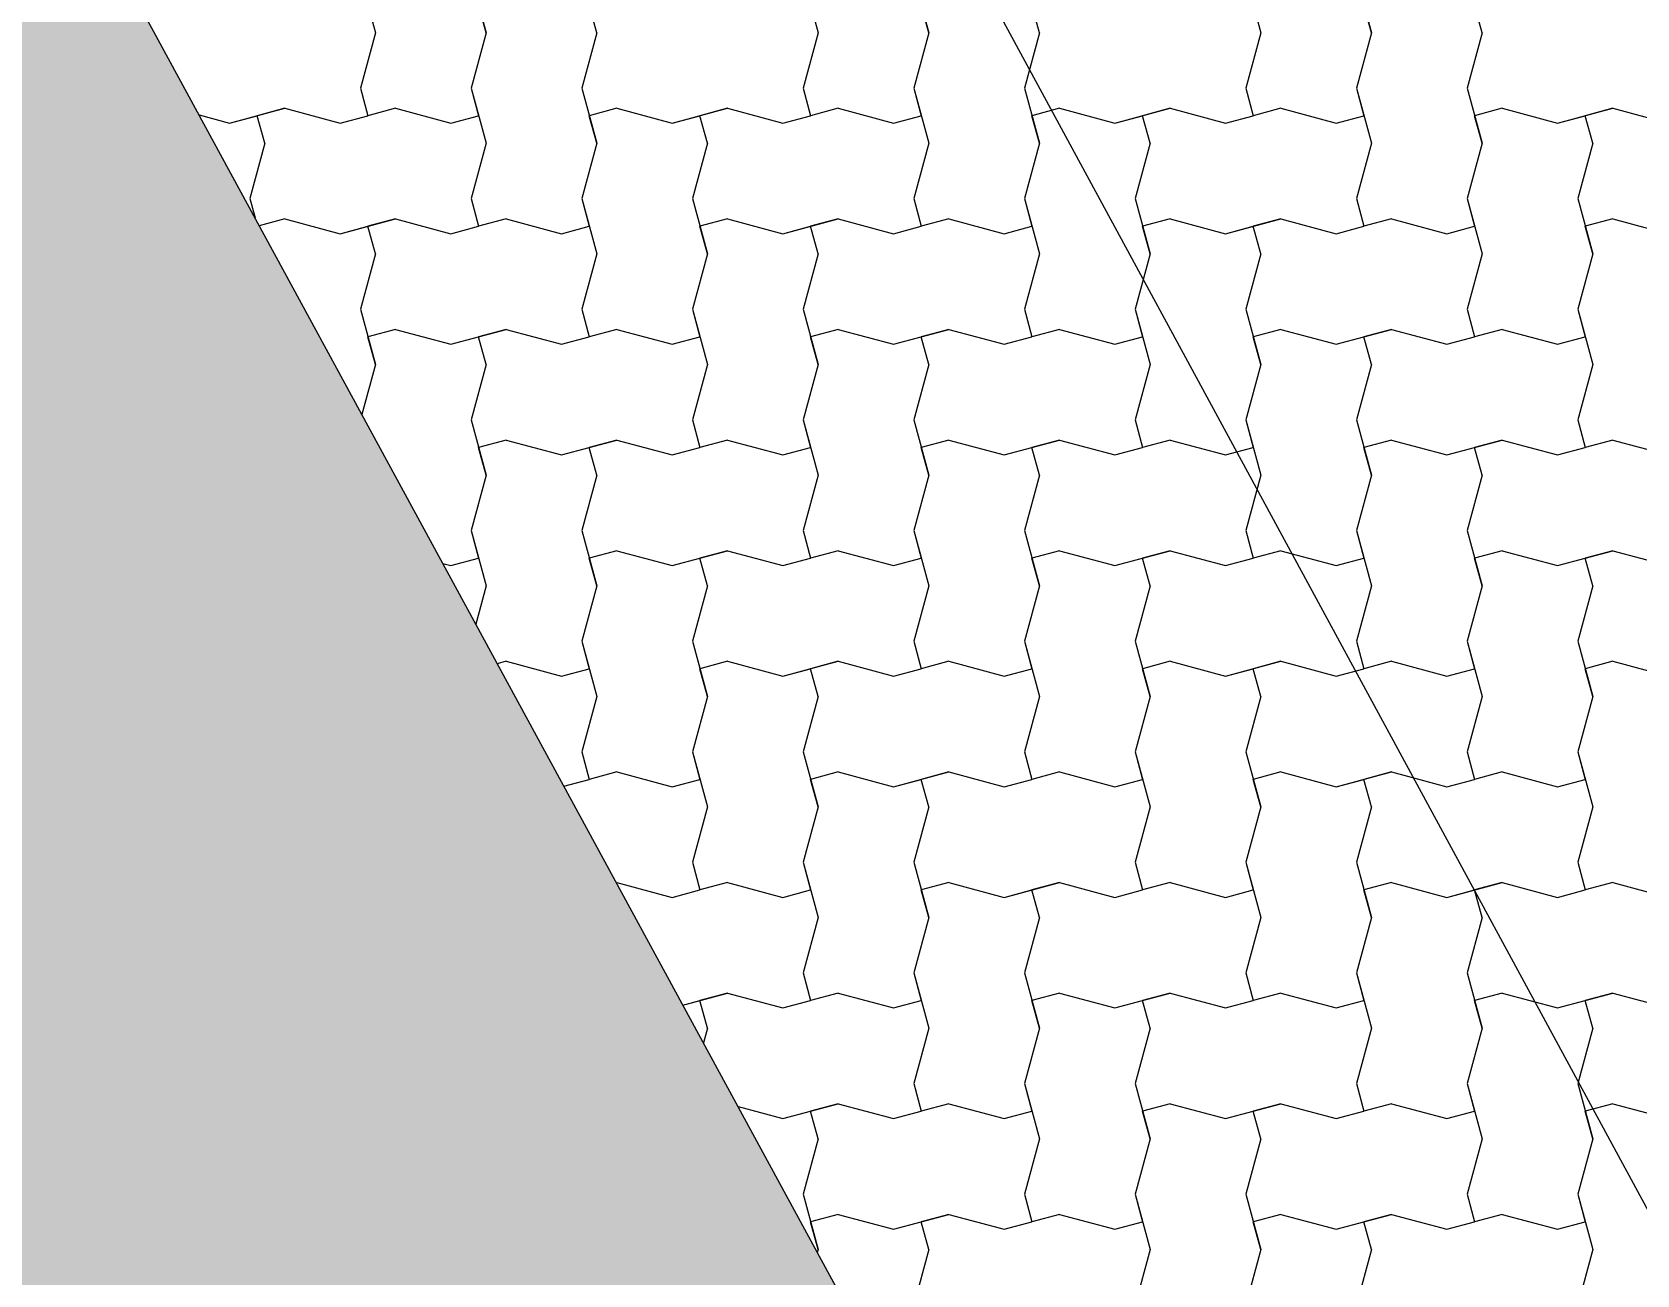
# Model space of a CAD drawing. Header units: metres. Extents: x -111189 to -108577, y -72951 to -72647.
# Drawn here: x -111178.662 to -111177.212, y -72922.821 to -72921.697 of the extents above; entities that cross this region are included whole.
import ezdxf

# ---------------------------------------------------------------- set-up
doc = ezdxf.new("R2010")
doc.units = ezdxf.units.M
doc.header["$MEASUREMENT"] = 0
doc.set_wipeout_variables(frame=1)
doc.linetypes.add('Wipeout_Contour', pattern=[1, 0, -1])
for name, color, linetype in [('00 - Cotas Implantação', 7, 'Continuous'), ('00 - Muros - Pormenores', 7, 'Continuous'), ('02 - ESTRADAS', 7, 'Continuous'), ('02 - PASSEIOS', 7, 'Continuous'), ('Planta Piso -1_1_01 - TERRENO PROPOSTO', 7, 'Continuous')]:
    doc.layers.add(name, color=color, linetype=linetype)
doc.styles.add('ESTILO_GERADO_2', font='malgunsl.ttf')
doc.styles.add('ESTILO_GERADO_3', font='AGENCYR.TTF')
doc.dimstyles.new('ESTILO_GERADO__1', dxfattribs={"dimtxt": 0.15, "dimasz": 0.095, "dimexe": 0.18, "dimexo": 0.5, "dimgap": 0, "dimtad": 1, "dimzin": 0, "dimdsep": 46, "dimtxsty": 'ESTILO_GERADO_2', "dimblk": 'ARROWHEAD_2', "dimblk1": 'ARROWHEAD_2', "dimblk2": 'ARROWHEAD_2', "dimcen": 0.09, "dimclrd": 7, "dimclre": 7, "dimclrt": 7, "dimadec": 0, "dimazin": 0, "dimtfac": 1, "dimtdec": 4, "dimtmove": 0, "dimatfit": 3, "dimfxl": 1, "dimtolj": 1, "dimtzin": 0, "dimarcsym": 0})
doc.dimstyles.new('ESTILO_GERADO__2', dxfattribs={"dimtxt": 0.15, "dimasz": 0.057, "dimexe": 0.18, "dimexo": 0.05, "dimgap": 0, "dimtad": 1, "dimzin": 0, "dimdsep": 46, "dimtxsty": 'ESTILO_GERADO_3', "dimblk": 'ARROWHEAD_2', "dimblk1": 'ARROWHEAD_2', "dimblk2": 'ARROWHEAD_2', "dimcen": 0.09, "dimclrd": 7, "dimclre": 7, "dimclrt": 7, "dimadec": 0, "dimazin": 0, "dimtfac": 1, "dimtdec": 4, "dimtmove": 0, "dimatfit": 3, "dimfxl": 1, "dimtolj": 1, "dimtzin": 0, "dimarcsym": 0})

# ---------------------------------------------------------------- blocks, each defined once
blk = doc.blocks.new('Malha_7_1', base_point=(-111182.45, -72914.5203))
at = {"layer": '02 - ESTRADAS', "linetype": 'Continuous', "lineweight": 0}
blk.add_hatch(color=59, dxfattribs=at).paths.add_polyline_path([(-111182.45, -72914.5203), (-111188.8126, -72916.4733), (-111186.8713, -72920.0457), (-111184.43, -72924.5384), (-111179.542, -72933.5337), (-111178.9858, -72934.5573), (-111177.1266, -72937.9788), (-111170.2715, -72950.5942), (-111163.9365, -72948.6033), (-111171.3979, -72934.867), (-111173.1932, -72931.5618), (-111177.5277, -72923.5822), (-111178.6992, -72921.4255), (-111179.283, -72920.3506), (-111181.1398, -72916.9324)])
at = {"layer": '02 - ESTRADAS', "color": 7, "linetype": 'Continuous', "lineweight": 13, "flags": 128}
blk.add_lwpolyline([(-111182.45, -72914.5203), (-111181.1398, -72916.9324), (-111179.283, -72920.3506), (-111178.6992, -72921.4255), (-111177.5277, -72923.5822), (-111173.1932, -72931.5618), (-111171.3979, -72934.867), (-111163.9365, -72948.6033), (-111170.2715, -72950.5942), (-111177.1266, -72937.9788), (-111178.9858, -72934.5573), (-111179.542, -72933.5337), (-111184.43, -72924.5384), (-111186.8713, -72920.0457), (-111188.8126, -72916.4733)], close=True, dxfattribs=at)
blk = doc.blocks.new('*X25', base_point=(-110957.0649, -73026.2797))
at = {"layer": '02 - PASSEIOS', "color": 253, "linetype": 'Continuous', "lineweight": 9}
for p, q in [((-111178.3649, -72921.648), (-111178.3515, -72921.698)), ((-111178.2649, -72921.648), (-111178.2515, -72921.698)), ((-111177.9649, -72921.648), (-111177.9515, -72921.698)), ((-111177.8649, -72921.648), (-111177.8515, -72921.698)), ((-111177.5649, -72921.648), (-111177.5515, -72921.698)), ((-111177.4649, -72921.648), (-111177.4515, -72921.698)), ((-111178.2515, -72921.698), (-111178.2582, -72921.673)), ((-111178.1515, -72921.698), (-111178.1582, -72921.673)), ((-111177.8515, -72921.698), (-111177.8582, -72921.673)), ((-111177.7515, -72921.698), (-111177.7582, -72921.673)), ((-111177.4515, -72921.698), (-111177.4582, -72921.673)), ((-111177.3515, -72921.698), (-111177.3582, -72921.673)), ((-111178.3515, -72921.698), (-111178.3649, -72921.748)), ((-111178.2515, -72921.698), (-111178.2649, -72921.748)), ((-111178.2515, -72921.698), (-111178.2649, -72921.748)), ((-111178.1515, -72921.698), (-111178.1649, -72921.748)), ((-111177.9515, -72921.698), (-111177.9649, -72921.748)), ((-111177.8515, -72921.698), (-111177.8649, -72921.748)), ((-111177.8515, -72921.698), (-111177.8649, -72921.748)), ((-111177.7515, -72921.698), (-111177.7649, -72921.748)), ((-111177.5515, -72921.698), (-111177.5649, -72921.748)), ((-111177.4515, -72921.698), (-111177.4649, -72921.748)), ((-111177.4515, -72921.698), (-111177.4649, -72921.748)), ((-111177.3515, -72921.698), (-111177.3649, -72921.748)), ((-111178.3649, -72921.748), (-111178.3582, -72921.773)), ((-111178.2649, -72921.748), (-111178.2582, -72921.773)), ((-111178.2649, -72921.748), (-111178.2515, -72921.798)), ((-111178.1649, -72921.748), (-111178.1515, -72921.798)), ((-111177.9649, -72921.748), (-111177.9582, -72921.773)), ((-111177.8649, -72921.748), (-111177.8582, -72921.773)), ((-111177.8649, -72921.748), (-111177.8515, -72921.798)), ((-111177.7649, -72921.748), (-111177.7515, -72921.798)), ((-111177.5649, -72921.748), (-111177.5582, -72921.773)), ((-111177.4649, -72921.748), (-111177.4582, -72921.773)), ((-111177.4649, -72921.748), (-111177.4515, -72921.798)), ((-111177.3649, -72921.748), (-111177.3515, -72921.798)), ((-111178.5108, -72921.7723), (-111178.4832, -72921.7797)), ((-111178.5108, -72921.7723), (-111178.4832, -72921.7797)), ((-111178.4832, -72921.7797), (-111178.4332, -72921.7663)), ((-111178.4832, -72921.7797), (-111178.4582, -72921.773)), ((-111178.4332, -72921.7663), (-111178.4582, -72921.773)), ((-111178.4515, -72921.798), (-111178.4582, -72921.773)), ((-111178.4332, -72921.7663), (-111178.3832, -72921.7797)), ((-111178.4332, -72921.7663), (-111178.3832, -72921.7797)), ((-111178.3832, -72921.7797), (-111178.3582, -72921.773)), ((-111178.3832, -72921.7797), (-111178.3582, -72921.773)), ((-111178.3332, -72921.7663), (-111178.3582, -72921.773)), ((-111178.3332, -72921.7663), (-111178.2832, -72921.7797)), ((-111178.2832, -72921.7797), (-111178.2582, -72921.773)), ((-111178.1332, -72921.7663), (-111178.1582, -72921.773)), ((-111178.1332, -72921.7663), (-111178.1582, -72921.773)), ((-111178.1515, -72921.798), (-111178.1582, -72921.773)), ((-111178.1332, -72921.7663), (-111178.0832, -72921.7797)), ((-111178.1332, -72921.7663), (-111178.0832, -72921.7797)), ((-111178.0832, -72921.7797), (-111178.0332, -72921.7663)), ((-111178.0832, -72921.7797), (-111178.0582, -72921.773)), ((-111178.0332, -72921.7663), (-111178.0582, -72921.773)), ((-111178.0515, -72921.798), (-111178.0582, -72921.773)), ((-111178.0332, -72921.7663), (-111177.9832, -72921.7797)), ((-111178.0332, -72921.7663), (-111177.9832, -72921.7797)), ((-111177.9832, -72921.7797), (-111177.9582, -72921.773)), ((-111177.9832, -72921.7797), (-111177.9582, -72921.773)), ((-111177.9332, -72921.7663), (-111177.9582, -72921.773)), ((-111177.9332, -72921.7663), (-111177.8832, -72921.7797)), ((-111177.8832, -72921.7797), (-111177.8582, -72921.773)), ((-111177.7332, -72921.7663), (-111177.7582, -72921.773)), ((-111177.7332, -72921.7663), (-111177.7582, -72921.773)), ((-111177.7515, -72921.798), (-111177.7582, -72921.773)), ((-111177.7332, -72921.7663), (-111177.6832, -72921.7797)), ((-111177.7332, -72921.7663), (-111177.6832, -72921.7797)), ((-111177.6832, -72921.7797), (-111177.6332, -72921.7663)), ((-111177.6832, -72921.7797), (-111177.6582, -72921.773)), ((-111177.6332, -72921.7663), (-111177.6582, -72921.773)), ((-111177.6515, -72921.798), (-111177.6582, -72921.773)), ((-111177.6332, -72921.7663), (-111177.5832, -72921.7797)), ((-111177.6332, -72921.7663), (-111177.5832, -72921.7797)), ((-111177.5832, -72921.7797), (-111177.5582, -72921.773)), ((-111177.5832, -72921.7797), (-111177.5582, -72921.773)), ((-111177.5332, -72921.7663), (-111177.5582, -72921.773)), ((-111177.5332, -72921.7663), (-111177.4832, -72921.7797)), ((-111177.4832, -72921.7797), (-111177.4582, -72921.773)), ((-111177.3332, -72921.7663), (-111177.3582, -72921.773)), ((-111177.3332, -72921.7663), (-111177.3582, -72921.773)), ((-111177.3515, -72921.798), (-111177.3582, -72921.773)), ((-111177.3332, -72921.7663), (-111177.2832, -72921.7797)), ((-111177.3332, -72921.7663), (-111177.2832, -72921.7797)), ((-111177.2832, -72921.7797), (-111177.2332, -72921.7663)), ((-111177.2832, -72921.7797), (-111177.2582, -72921.773)), ((-111177.2332, -72921.7663), (-111177.2582, -72921.773)), ((-111177.2515, -72921.798), (-111177.2582, -72921.773)), ((-111177.2332, -72921.7663), (-111177.1832, -72921.7797)), ((-111177.2332, -72921.7663), (-111177.1832, -72921.7797)), ((-111178.4515, -72921.798), (-111178.4649, -72921.848)), ((-111178.2515, -72921.798), (-111178.2649, -72921.848)), ((-111178.1515, -72921.798), (-111178.1649, -72921.848)), ((-111178.1515, -72921.798), (-111178.1649, -72921.848)), ((-111178.0515, -72921.798), (-111178.0649, -72921.848)), ((-111177.8515, -72921.798), (-111177.8649, -72921.848)), ((-111177.7515, -72921.798), (-111177.7649, -72921.848)), ((-111177.7515, -72921.798), (-111177.7649, -72921.848)), ((-111177.6515, -72921.798), (-111177.6649, -72921.848)), ((-111177.4515, -72921.798), (-111177.4649, -72921.848)), ((-111177.3515, -72921.798), (-111177.3649, -72921.848)), ((-111177.3515, -72921.798), (-111177.3649, -72921.848)), ((-111177.2515, -72921.798), (-111177.2649, -72921.848)), ((-111178.4649, -72921.848), (-111178.4602, -72921.8654)), ((-111178.2649, -72921.848), (-111178.2582, -72921.873)), ((-111178.1649, -72921.848), (-111178.1582, -72921.873)), ((-111178.1649, -72921.848), (-111178.1515, -72921.898)), ((-111178.0649, -72921.848), (-111178.0515, -72921.898)), ((-111177.8649, -72921.848), (-111177.8582, -72921.873)), ((-111177.7649, -72921.848), (-111177.7582, -72921.873)), ((-111177.7649, -72921.848), (-111177.7515, -72921.898)), ((-111177.6649, -72921.848), (-111177.6515, -72921.898)), ((-111177.4649, -72921.848), (-111177.4582, -72921.873)), ((-111177.3649, -72921.848), (-111177.3582, -72921.873)), ((-111177.3649, -72921.848), (-111177.3515, -72921.898)), ((-111177.2649, -72921.848), (-111177.2515, -72921.898)), ((-111178.4332, -72921.8663), (-111178.4564, -72921.8725)), ((-111178.4332, -72921.8663), (-111178.4564, -72921.8725)), ((-111178.4332, -72921.8663), (-111178.3832, -72921.8797)), ((-111178.4332, -72921.8663), (-111178.3832, -72921.8797)), ((-111178.3832, -72921.8797), (-111178.3332, -72921.8663)), ((-111178.3832, -72921.8797), (-111178.3582, -72921.873)), ((-111178.3332, -72921.8663), (-111178.3582, -72921.873)), ((-111178.3515, -72921.898), (-111178.3582, -72921.873)), ((-111178.3332, -72921.8663), (-111178.2832, -72921.8797)), ((-111178.3332, -72921.8663), (-111178.2832, -72921.8797)), ((-111178.2832, -72921.8797), (-111178.2582, -72921.873)), ((-111178.2832, -72921.8797), (-111178.2582, -72921.873)), ((-111178.2332, -72921.8663), (-111178.2582, -72921.873)), ((-111178.2332, -72921.8663), (-111178.1832, -72921.8797)), ((-111178.1832, -72921.8797), (-111178.1582, -72921.873)), ((-111178.0332, -72921.8663), (-111178.0582, -72921.873)), ((-111178.0332, -72921.8663), (-111178.0582, -72921.873)), ((-111178.0515, -72921.898), (-111178.0582, -72921.873)), ((-111178.0332, -72921.8663), (-111177.9832, -72921.8797)), ((-111178.0332, -72921.8663), (-111177.9832, -72921.8797)), ((-111177.9832, -72921.8797), (-111177.9332, -72921.8663)), ((-111177.9832, -72921.8797), (-111177.9582, -72921.873)), ((-111177.9332, -72921.8663), (-111177.9582, -72921.873)), ((-111177.9515, -72921.898), (-111177.9582, -72921.873)), ((-111177.9332, -72921.8663), (-111177.8832, -72921.8797)), ((-111177.9332, -72921.8663), (-111177.8832, -72921.8797)), ((-111177.8832, -72921.8797), (-111177.8582, -72921.873)), ((-111177.8832, -72921.8797), (-111177.8582, -72921.873)), ((-111177.8332, -72921.8663), (-111177.8582, -72921.873)), ((-111177.8332, -72921.8663), (-111177.7832, -72921.8797)), ((-111177.7832, -72921.8797), (-111177.7582, -72921.873)), ((-111177.6332, -72921.8663), (-111177.6582, -72921.873)), ((-111177.6332, -72921.8663), (-111177.6582, -72921.873)), ((-111177.6515, -72921.898), (-111177.6582, -72921.873)), ((-111177.6332, -72921.8663), (-111177.5832, -72921.8797)), ((-111177.6332, -72921.8663), (-111177.5832, -72921.8797)), ((-111177.5832, -72921.8797), (-111177.5332, -72921.8663)), ((-111177.5832, -72921.8797), (-111177.5582, -72921.873)), ((-111177.5332, -72921.8663), (-111177.5582, -72921.873)), ((-111177.5515, -72921.898), (-111177.5582, -72921.873)), ((-111177.5332, -72921.8663), (-111177.4832, -72921.8797)), ((-111177.5332, -72921.8663), (-111177.4832, -72921.8797)), ((-111177.4832, -72921.8797), (-111177.4582, -72921.873)), ((-111177.4832, -72921.8797), (-111177.4582, -72921.873)), ((-111177.4332, -72921.8663), (-111177.4582, -72921.873)), ((-111177.4332, -72921.8663), (-111177.3832, -72921.8797)), ((-111177.3832, -72921.8797), (-111177.3582, -72921.873)), ((-111177.2332, -72921.8663), (-111177.2582, -72921.873)), ((-111177.2332, -72921.8663), (-111177.2582, -72921.873)), ((-111177.2515, -72921.898), (-111177.2582, -72921.873)), ((-111177.2332, -72921.8663), (-111177.1832, -72921.8797)), ((-111177.2332, -72921.8663), (-111177.1832, -72921.8797)), ((-111178.3515, -72921.898), (-111178.3649, -72921.948)), ((-111178.1515, -72921.898), (-111178.1649, -72921.948)), ((-111178.0515, -72921.898), (-111178.0649, -72921.948)), ((-111178.0515, -72921.898), (-111178.0649, -72921.948)), ((-111177.9515, -72921.898), (-111177.9649, -72921.948)), ((-111177.7515, -72921.898), (-111177.7649, -72921.948)), ((-111177.6515, -72921.898), (-111177.6649, -72921.948)), ((-111177.6515, -72921.898), (-111177.6649, -72921.948)), ((-111177.5515, -72921.898), (-111177.5649, -72921.948)), ((-111177.3515, -72921.898), (-111177.3649, -72921.948)), ((-111177.2515, -72921.898), (-111177.2649, -72921.948)), ((-111177.2515, -72921.898), (-111177.2649, -72921.948)), ((-111178.3649, -72921.948), (-111178.3515, -72921.998)), ((-111178.1649, -72921.948), (-111178.1582, -72921.973)), ((-111178.0649, -72921.948), (-111178.0582, -72921.973)), ((-111178.0649, -72921.948), (-111178.0515, -72921.998)), ((-111177.9649, -72921.948), (-111177.9515, -72921.998)), ((-111177.7649, -72921.948), (-111177.7582, -72921.973)), ((-111177.6649, -72921.948), (-111177.6582, -72921.973)), ((-111177.6649, -72921.948), (-111177.6515, -72921.998)), ((-111177.5649, -72921.948), (-111177.5515, -72921.998)), ((-111177.3649, -72921.948), (-111177.3582, -72921.973)), ((-111177.2649, -72921.948), (-111177.2582, -72921.973)), ((-111177.2649, -72921.948), (-111177.2515, -72921.998)), ((-111178.3332, -72921.9663), (-111178.3582, -72921.973)), ((-111178.3332, -72921.9663), (-111178.3582, -72921.973)), ((-111178.3515, -72921.998), (-111178.3582, -72921.973)), ((-111178.3332, -72921.9663), (-111178.2832, -72921.9797)), ((-111178.3332, -72921.9663), (-111178.2832, -72921.9797)), ((-111178.2832, -72921.9797), (-111178.2332, -72921.9663)), ((-111178.2832, -72921.9797), (-111178.2582, -72921.973)), ((-111178.2332, -72921.9663), (-111178.2582, -72921.973)), ((-111178.2515, -72921.998), (-111178.2582, -72921.973)), ((-111178.2332, -72921.9663), (-111178.1832, -72921.9797)), ((-111178.2332, -72921.9663), (-111178.1832, -72921.9797)), ((-111178.1832, -72921.9797), (-111178.1582, -72921.973)), ((-111178.1832, -72921.9797), (-111178.1582, -72921.973)), ((-111178.1332, -72921.9663), (-111178.1582, -72921.973)), ((-111178.1332, -72921.9663), (-111178.0832, -72921.9797)), ((-111178.0832, -72921.9797), (-111178.0582, -72921.973)), ((-111177.9332, -72921.9663), (-111177.9582, -72921.973)), ((-111177.9332, -72921.9663), (-111177.9582, -72921.973)), ((-111177.9515, -72921.998), (-111177.9582, -72921.973)), ((-111177.9332, -72921.9663), (-111177.8832, -72921.9797)), ((-111177.9332, -72921.9663), (-111177.8832, -72921.9797)), ((-111177.8832, -72921.9797), (-111177.8332, -72921.9663)), ((-111177.8832, -72921.9797), (-111177.8582, -72921.973)), ((-111177.8332, -72921.9663), (-111177.8582, -72921.973)), ((-111177.8515, -72921.998), (-111177.8582, -72921.973)), ((-111177.8332, -72921.9663), (-111177.7832, -72921.9797)), ((-111177.8332, -72921.9663), (-111177.7832, -72921.9797)), ((-111177.7832, -72921.9797), (-111177.7582, -72921.973)), ((-111177.7832, -72921.9797), (-111177.7582, -72921.973)), ((-111177.7332, -72921.9663), (-111177.7582, -72921.973)), ((-111177.7332, -72921.9663), (-111177.6832, -72921.9797)), ((-111177.6832, -72921.9797), (-111177.6582, -72921.973)), ((-111177.5332, -72921.9663), (-111177.5582, -72921.973)), ((-111177.5332, -72921.9663), (-111177.5582, -72921.973)), ((-111177.5515, -72921.998), (-111177.5582, -72921.973)), ((-111177.5332, -72921.9663), (-111177.4832, -72921.9797)), ((-111177.5332, -72921.9663), (-111177.4832, -72921.9797)), ((-111177.4832, -72921.9797), (-111177.4332, -72921.9663)), ((-111177.4832, -72921.9797), (-111177.4582, -72921.973)), ((-111177.4332, -72921.9663), (-111177.4582, -72921.973)), ((-111177.4515, -72921.998), (-111177.4582, -72921.973)), ((-111177.4332, -72921.9663), (-111177.3832, -72921.9797)), ((-111177.4332, -72921.9663), (-111177.3832, -72921.9797)), ((-111177.3832, -72921.9797), (-111177.3582, -72921.973)), ((-111177.3832, -72921.9797), (-111177.3582, -72921.973)), ((-111177.3332, -72921.9663), (-111177.3582, -72921.973)), ((-111177.3332, -72921.9663), (-111177.2832, -72921.9797)), ((-111177.2832, -72921.9797), (-111177.2582, -72921.973)), ((-111178.3515, -72921.998), (-111178.3636, -72922.0433)), ((-111178.3515, -72921.998), (-111178.3636, -72922.0433)), ((-111178.2515, -72921.998), (-111178.2649, -72922.048)), ((-111178.0515, -72921.998), (-111178.0649, -72922.048)), ((-111177.9515, -72921.998), (-111177.9649, -72922.048)), ((-111177.9515, -72921.998), (-111177.9649, -72922.048)), ((-111177.8515, -72921.998), (-111177.8649, -72922.048)), ((-111177.6515, -72921.998), (-111177.6649, -72922.048)), ((-111177.5515, -72921.998), (-111177.5649, -72922.048)), ((-111177.5515, -72921.998), (-111177.5649, -72922.048)), ((-111177.4515, -72921.998), (-111177.4649, -72922.048)), ((-111177.2515, -72921.998), (-111177.2649, -72922.048)), ((-111178.2649, -72922.048), (-111178.2515, -72922.098)), ((-111178.0649, -72922.048), (-111178.0582, -72922.073)), ((-111177.9649, -72922.048), (-111177.9582, -72922.073)), ((-111177.9649, -72922.048), (-111177.9515, -72922.098)), ((-111177.8649, -72922.048), (-111177.8515, -72922.098)), ((-111177.6649, -72922.048), (-111177.6582, -72922.073)), ((-111177.5649, -72922.048), (-111177.5582, -72922.073)), ((-111177.5649, -72922.048), (-111177.5515, -72922.098)), ((-111177.4649, -72922.048), (-111177.4515, -72922.098)), ((-111177.2649, -72922.048), (-111177.2582, -72922.073)), ((-111178.2332, -72922.0663), (-111178.2582, -72922.073)), ((-111178.2332, -72922.0663), (-111178.2582, -72922.073)), ((-111178.2515, -72922.098), (-111178.2582, -72922.073)), ((-111178.2332, -72922.0663), (-111178.1832, -72922.0797)), ((-111178.2332, -72922.0663), (-111178.1832, -72922.0797)), ((-111178.1832, -72922.0797), (-111178.1332, -72922.0663)), ((-111178.1832, -72922.0797), (-111178.1582, -72922.073)), ((-111178.1332, -72922.0663), (-111178.1582, -72922.073)), ((-111178.1515, -72922.098), (-111178.1582, -72922.073)), ((-111178.1332, -72922.0663), (-111178.0832, -72922.0797)), ((-111178.1332, -72922.0663), (-111178.0832, -72922.0797)), ((-111178.0832, -72922.0797), (-111178.0582, -72922.073)), ((-111178.0832, -72922.0797), (-111178.0582, -72922.073)), ((-111178.0332, -72922.0663), (-111178.0582, -72922.073)), ((-111178.0332, -72922.0663), (-111177.9832, -72922.0797)), ((-111177.9832, -72922.0797), (-111177.9582, -72922.073)), ((-111177.8332, -72922.0663), (-111177.8582, -72922.073)), ((-111177.8332, -72922.0663), (-111177.8582, -72922.073)), ((-111177.8515, -72922.098), (-111177.8582, -72922.073)), ((-111177.8332, -72922.0663), (-111177.7832, -72922.0797)), ((-111177.8332, -72922.0663), (-111177.7832, -72922.0797)), ((-111177.7832, -72922.0797), (-111177.7332, -72922.0663)), ((-111177.7832, -72922.0797), (-111177.7582, -72922.073)), ((-111177.7332, -72922.0663), (-111177.7582, -72922.073)), ((-111177.7515, -72922.098), (-111177.7582, -72922.073)), ((-111177.7332, -72922.0663), (-111177.6832, -72922.0797)), ((-111177.7332, -72922.0663), (-111177.6832, -72922.0797)), ((-111177.6832, -72922.0797), (-111177.6582, -72922.073)), ((-111177.6832, -72922.0797), (-111177.6582, -72922.073)), ((-111177.6332, -72922.0663), (-111177.6582, -72922.073)), ((-111177.6332, -72922.0663), (-111177.5832, -72922.0797)), ((-111177.5832, -72922.0797), (-111177.5582, -72922.073)), ((-111177.4332, -72922.0663), (-111177.4582, -72922.073)), ((-111177.4332, -72922.0663), (-111177.4582, -72922.073)), ((-111177.4515, -72922.098), (-111177.4582, -72922.073)), ((-111177.4332, -72922.0663), (-111177.3832, -72922.0797)), ((-111177.4332, -72922.0663), (-111177.3832, -72922.0797)), ((-111177.3832, -72922.0797), (-111177.3332, -72922.0663)), ((-111177.3832, -72922.0797), (-111177.3582, -72922.073)), ((-111177.3332, -72922.0663), (-111177.3582, -72922.073)), ((-111177.3515, -72922.098), (-111177.3582, -72922.073)), ((-111177.3332, -72922.0663), (-111177.2832, -72922.0797)), ((-111177.3332, -72922.0663), (-111177.2832, -72922.0797)), ((-111177.2832, -72922.0797), (-111177.2582, -72922.073)), ((-111177.2832, -72922.0797), (-111177.2582, -72922.073)), ((-111177.2332, -72922.0663), (-111177.2582, -72922.073)), ((-111177.2332, -72922.0663), (-111177.1832, -72922.0797)), ((-111178.2515, -72922.098), (-111178.2649, -72922.148)), ((-111178.2515, -72922.098), (-111178.2649, -72922.148)), ((-111178.1515, -72922.098), (-111178.1649, -72922.148)), ((-111177.9515, -72922.098), (-111177.9649, -72922.148)), ((-111177.8515, -72922.098), (-111177.8649, -72922.148)), ((-111177.8515, -72922.098), (-111177.8649, -72922.148)), ((-111177.7515, -72922.098), (-111177.7649, -72922.148)), ((-111177.5515, -72922.098), (-111177.5649, -72922.148)), ((-111177.4515, -72922.098), (-111177.4649, -72922.148)), ((-111177.4515, -72922.098), (-111177.4649, -72922.148)), ((-111177.3515, -72922.098), (-111177.3649, -72922.148)), ((-111178.2649, -72922.148), (-111178.2582, -72922.173)), ((-111178.2649, -72922.148), (-111178.2515, -72922.198)), ((-111178.1649, -72922.148), (-111178.1515, -72922.198)), ((-111177.9649, -72922.148), (-111177.9582, -72922.173)), ((-111177.8649, -72922.148), (-111177.8582, -72922.173)), ((-111177.8649, -72922.148), (-111177.8515, -72922.198)), ((-111177.7649, -72922.148), (-111177.7515, -72922.198)), ((-111177.5649, -72922.148), (-111177.5582, -72922.173)), ((-111177.4649, -72922.148), (-111177.4582, -72922.173)), ((-111177.4649, -72922.148), (-111177.4515, -72922.198)), ((-111177.3649, -72922.148), (-111177.3515, -72922.198)), ((-111178.1332, -72922.1663), (-111178.1582, -72922.173)), ((-111178.1332, -72922.1663), (-111178.1582, -72922.173)), ((-111178.1332, -72922.1663), (-111178.0832, -72922.1797)), ((-111178.1332, -72922.1663), (-111178.0832, -72922.1797)), ((-111178.0832, -72922.1797), (-111178.0332, -72922.1663)), ((-111178.0332, -72922.1663), (-111178.0582, -72922.173)), ((-111178.0332, -72922.1663), (-111177.9832, -72922.1797)), ((-111178.0332, -72922.1663), (-111177.9832, -72922.1797)), ((-111177.9332, -72922.1663), (-111177.9582, -72922.173)), ((-111177.9332, -72922.1663), (-111177.8832, -72922.1797)), ((-111177.7332, -72922.1663), (-111177.7582, -72922.173)), ((-111177.7332, -72922.1663), (-111177.7582, -72922.173)), ((-111177.7332, -72922.1663), (-111177.6832, -72922.1797)), ((-111177.7332, -72922.1663), (-111177.6832, -72922.1797)), ((-111177.6832, -72922.1797), (-111177.6332, -72922.1663)), ((-111177.6332, -72922.1663), (-111177.6582, -72922.173)), ((-111177.6332, -72922.1663), (-111177.5832, -72922.1797)), ((-111177.6332, -72922.1663), (-111177.5832, -72922.1797)), ((-111177.5332, -72922.1663), (-111177.5582, -72922.173)), ((-111177.5332, -72922.1663), (-111177.4832, -72922.1797)), ((-111177.3332, -72922.1663), (-111177.3582, -72922.173)), ((-111177.3332, -72922.1663), (-111177.3582, -72922.173)), ((-111177.3332, -72922.1663), (-111177.2832, -72922.1797)), ((-111177.3332, -72922.1663), (-111177.2832, -72922.1797)), ((-111177.2832, -72922.1797), (-111177.2332, -72922.1663)), ((-111177.2332, -72922.1663), (-111177.2582, -72922.173)), ((-111177.2332, -72922.1663), (-111177.1832, -72922.1797)), ((-111177.2332, -72922.1663), (-111177.1832, -72922.1797)), ((-111178.2906, -72922.1778), (-111178.2832, -72922.1797)), ((-111178.2832, -72922.1797), (-111178.2582, -72922.173)), ((-111178.1515, -72922.198), (-111178.1582, -72922.173)), ((-111178.0832, -72922.1797), (-111178.0582, -72922.173)), ((-111178.0515, -72922.198), (-111178.0582, -72922.173)), ((-111177.9832, -72922.1797), (-111177.9582, -72922.173)), ((-111177.9832, -72922.1797), (-111177.9582, -72922.173)), ((-111177.8832, -72922.1797), (-111177.8582, -72922.173)), ((-111177.7515, -72922.198), (-111177.7582, -72922.173)), ((-111177.6832, -72922.1797), (-111177.6582, -72922.173)), ((-111177.6515, -72922.198), (-111177.6582, -72922.173)), ((-111177.5832, -72922.1797), (-111177.5582, -72922.173)), ((-111177.5832, -72922.1797), (-111177.5582, -72922.173)), ((-111177.4832, -72922.1797), (-111177.4582, -72922.173)), ((-111177.3515, -72922.198), (-111177.3582, -72922.173)), ((-111177.2832, -72922.1797), (-111177.2582, -72922.173)), ((-111177.2515, -72922.198), (-111177.2582, -72922.173)), ((-111178.2515, -72922.198), (-111178.2607, -72922.2326)), ((-111178.1515, -72922.198), (-111178.1649, -72922.248)), ((-111178.1515, -72922.198), (-111178.1649, -72922.248)), ((-111178.0515, -72922.198), (-111178.0649, -72922.248)), ((-111177.8515, -72922.198), (-111177.8649, -72922.248)), ((-111177.7515, -72922.198), (-111177.7649, -72922.248)), ((-111177.7515, -72922.198), (-111177.7649, -72922.248)), ((-111177.6515, -72922.198), (-111177.6649, -72922.248)), ((-111177.4515, -72922.198), (-111177.4649, -72922.248)), ((-111177.3515, -72922.198), (-111177.3649, -72922.248)), ((-111177.3515, -72922.198), (-111177.3649, -72922.248)), ((-111177.2515, -72922.198), (-111177.2649, -72922.248)), ((-111178.1649, -72922.248), (-111178.1582, -72922.273)), ((-111178.1649, -72922.248), (-111178.1515, -72922.298)), ((-111178.0649, -72922.248), (-111178.0515, -72922.298)), ((-111177.8649, -72922.248), (-111177.8582, -72922.273)), ((-111177.7649, -72922.248), (-111177.7582, -72922.273)), ((-111177.7649, -72922.248), (-111177.7515, -72922.298)), ((-111177.6649, -72922.248), (-111177.6515, -72922.298)), ((-111177.4649, -72922.248), (-111177.4582, -72922.273)), ((-111177.3649, -72922.248), (-111177.3582, -72922.273)), ((-111177.3649, -72922.248), (-111177.3515, -72922.298)), ((-111177.2649, -72922.248), (-111177.2515, -72922.298)), ((-111178.2332, -72922.2663), (-111178.2413, -72922.2685)), ((-111178.2332, -72922.2663), (-111178.1832, -72922.2797)), ((-111178.0332, -72922.2663), (-111178.0582, -72922.273)), ((-111178.0332, -72922.2663), (-111178.0582, -72922.273)), ((-111178.0332, -72922.2663), (-111177.9832, -72922.2797)), ((-111178.0332, -72922.2663), (-111177.9832, -72922.2797)), ((-111177.9832, -72922.2797), (-111177.9332, -72922.2663)), ((-111177.9332, -72922.2663), (-111177.9582, -72922.273)), ((-111177.9332, -72922.2663), (-111177.8832, -72922.2797)), ((-111177.9332, -72922.2663), (-111177.8832, -72922.2797)), ((-111177.8332, -72922.2663), (-111177.8582, -72922.273)), ((-111177.8332, -72922.2663), (-111177.7832, -72922.2797)), ((-111177.6332, -72922.2663), (-111177.6582, -72922.273)), ((-111177.6332, -72922.2663), (-111177.6582, -72922.273)), ((-111177.6332, -72922.2663), (-111177.5832, -72922.2797)), ((-111177.6332, -72922.2663), (-111177.5832, -72922.2797)), ((-111177.5832, -72922.2797), (-111177.5332, -72922.2663)), ((-111177.5332, -72922.2663), (-111177.5582, -72922.273)), ((-111177.5332, -72922.2663), (-111177.4832, -72922.2797)), ((-111177.5332, -72922.2663), (-111177.4832, -72922.2797)), ((-111177.4332, -72922.2663), (-111177.4582, -72922.273)), ((-111177.4332, -72922.2663), (-111177.3832, -72922.2797)), ((-111177.2332, -72922.2663), (-111177.2582, -72922.273)), ((-111177.2332, -72922.2663), (-111177.2582, -72922.273)), ((-111177.2332, -72922.2663), (-111177.1832, -72922.2797)), ((-111177.2332, -72922.2663), (-111177.1832, -72922.2797)), ((-111178.1832, -72922.2797), (-111178.1582, -72922.273)), ((-111178.0515, -72922.298), (-111178.0582, -72922.273)), ((-111177.9832, -72922.2797), (-111177.9582, -72922.273)), ((-111177.9515, -72922.298), (-111177.9582, -72922.273)), ((-111177.8832, -72922.2797), (-111177.8582, -72922.273)), ((-111177.8832, -72922.2797), (-111177.8582, -72922.273)), ((-111177.7832, -72922.2797), (-111177.7582, -72922.273)), ((-111177.6515, -72922.298), (-111177.6582, -72922.273)), ((-111177.5832, -72922.2797), (-111177.5582, -72922.273)), ((-111177.5515, -72922.298), (-111177.5582, -72922.273)), ((-111177.4832, -72922.2797), (-111177.4582, -72922.273)), ((-111177.4832, -72922.2797), (-111177.4582, -72922.273)), ((-111177.3832, -72922.2797), (-111177.3582, -72922.273)), ((-111177.2515, -72922.298), (-111177.2582, -72922.273)), ((-111178.1515, -72922.298), (-111178.1649, -72922.348)), ((-111178.0515, -72922.298), (-111178.0649, -72922.348)), ((-111178.0515, -72922.298), (-111178.0649, -72922.348)), ((-111177.9515, -72922.298), (-111177.9649, -72922.348)), ((-111177.7515, -72922.298), (-111177.7649, -72922.348)), ((-111177.6515, -72922.298), (-111177.6649, -72922.348)), ((-111177.6515, -72922.298), (-111177.6649, -72922.348)), ((-111177.5515, -72922.298), (-111177.5649, -72922.348)), ((-111177.3515, -72922.298), (-111177.3649, -72922.348)), ((-111177.2515, -72922.298), (-111177.2649, -72922.348)), ((-111177.2515, -72922.298), (-111177.2649, -72922.348)), ((-111178.1649, -72922.348), (-111178.1582, -72922.373)), ((-111178.0649, -72922.348), (-111178.0582, -72922.373)), ((-111178.0649, -72922.348), (-111178.0515, -72922.398)), ((-111177.9649, -72922.348), (-111177.9515, -72922.398)), ((-111177.7649, -72922.348), (-111177.7582, -72922.373)), ((-111177.6649, -72922.348), (-111177.6582, -72922.373)), ((-111177.6649, -72922.348), (-111177.6515, -72922.398)), ((-111177.5649, -72922.348), (-111177.5515, -72922.398)), ((-111177.3649, -72922.348), (-111177.3582, -72922.373)), ((-111177.2649, -72922.348), (-111177.2582, -72922.373)), ((-111177.2649, -72922.348), (-111177.2515, -72922.398)), ((-111178.1332, -72922.3663), (-111178.1582, -72922.373)), ((-111178.1332, -72922.3663), (-111178.0832, -72922.3797)), ((-111177.9332, -72922.3663), (-111177.9582, -72922.373)), ((-111177.9332, -72922.3663), (-111177.9582, -72922.373)), ((-111177.9332, -72922.3663), (-111177.8832, -72922.3797)), ((-111177.9332, -72922.3663), (-111177.8832, -72922.3797)), ((-111177.8832, -72922.3797), (-111177.8332, -72922.3663)), ((-111177.8332, -72922.3663), (-111177.8582, -72922.373)), ((-111177.8332, -72922.3663), (-111177.7832, -72922.3797)), ((-111177.8332, -72922.3663), (-111177.7832, -72922.3797)), ((-111177.7332, -72922.3663), (-111177.7582, -72922.373)), ((-111177.7332, -72922.3663), (-111177.6832, -72922.3797)), ((-111177.5332, -72922.3663), (-111177.5582, -72922.373)), ((-111177.5332, -72922.3663), (-111177.5582, -72922.373)), ((-111177.5332, -72922.3663), (-111177.4832, -72922.3797)), ((-111177.5332, -72922.3663), (-111177.4832, -72922.3797)), ((-111177.4832, -72922.3797), (-111177.4332, -72922.3663)), ((-111177.4332, -72922.3663), (-111177.4582, -72922.373)), ((-111177.4332, -72922.3663), (-111177.3832, -72922.3797)), ((-111177.4332, -72922.3663), (-111177.3832, -72922.3797)), ((-111177.3332, -72922.3663), (-111177.3582, -72922.373)), ((-111177.3332, -72922.3663), (-111177.2832, -72922.3797)), ((-111178.1811, -72922.3792), (-111178.1582, -72922.373)), ((-111178.1811, -72922.3792), (-111178.1582, -72922.373)), ((-111178.0832, -72922.3797), (-111178.0582, -72922.373)), ((-111177.9515, -72922.398), (-111177.9582, -72922.373)), ((-111177.8832, -72922.3797), (-111177.8582, -72922.373)), ((-111177.8515, -72922.398), (-111177.8582, -72922.373)), ((-111177.7832, -72922.3797), (-111177.7582, -72922.373)), ((-111177.7832, -72922.3797), (-111177.7582, -72922.373)), ((-111177.6832, -72922.3797), (-111177.6582, -72922.373)), ((-111177.5515, -72922.398), (-111177.5582, -72922.373)), ((-111177.4832, -72922.3797), (-111177.4582, -72922.373)), ((-111177.4515, -72922.398), (-111177.4582, -72922.373)), ((-111177.3832, -72922.3797), (-111177.3582, -72922.373)), ((-111177.3832, -72922.3797), (-111177.3582, -72922.373)), ((-111177.2832, -72922.3797), (-111177.2582, -72922.373)), ((-111178.0515, -72922.398), (-111178.0649, -72922.448)), ((-111177.9515, -72922.398), (-111177.9649, -72922.448)), ((-111177.9515, -72922.398), (-111177.9649, -72922.448)), ((-111177.8515, -72922.398), (-111177.8649, -72922.448)), ((-111177.6515, -72922.398), (-111177.6649, -72922.448)), ((-111177.5515, -72922.398), (-111177.5649, -72922.448)), ((-111177.5515, -72922.398), (-111177.5649, -72922.448)), ((-111177.4515, -72922.398), (-111177.4649, -72922.448)), ((-111177.2515, -72922.398), (-111177.2649, -72922.448)), ((-111178.0649, -72922.448), (-111178.0582, -72922.473)), ((-111177.9649, -72922.448), (-111177.9582, -72922.473)), ((-111177.9649, -72922.448), (-111177.9515, -72922.498)), ((-111177.8649, -72922.448), (-111177.8515, -72922.498)), ((-111177.6649, -72922.448), (-111177.6582, -72922.473)), ((-111177.5649, -72922.448), (-111177.5582, -72922.473)), ((-111177.5649, -72922.448), (-111177.5515, -72922.498)), ((-111177.4649, -72922.448), (-111177.4515, -72922.498)), ((-111177.2649, -72922.448), (-111177.2582, -72922.473)), ((-111178.1337, -72922.4665), (-111178.1332, -72922.4663)), ((-111178.1332, -72922.4663), (-111178.1337, -72922.4665)), ((-111178.1332, -72922.4663), (-111178.0832, -72922.4797)), ((-111178.1332, -72922.4663), (-111178.0832, -72922.4797)), ((-111178.0332, -72922.4663), (-111178.0582, -72922.473)), ((-111178.0332, -72922.4663), (-111177.9832, -72922.4797)), ((-111177.8332, -72922.4663), (-111177.8582, -72922.473)), ((-111177.8332, -72922.4663), (-111177.8582, -72922.473)), ((-111177.8332, -72922.4663), (-111177.7832, -72922.4797)), ((-111177.8332, -72922.4663), (-111177.7832, -72922.4797)), ((-111177.7832, -72922.4797), (-111177.7332, -72922.4663)), ((-111177.7332, -72922.4663), (-111177.7582, -72922.473)), ((-111177.7332, -72922.4663), (-111177.6832, -72922.4797)), ((-111177.7332, -72922.4663), (-111177.6832, -72922.4797)), ((-111177.6332, -72922.4663), (-111177.6582, -72922.473)), ((-111177.6332, -72922.4663), (-111177.5832, -72922.4797)), ((-111177.4332, -72922.4663), (-111177.4582, -72922.473)), ((-111177.4332, -72922.4663), (-111177.4582, -72922.473)), ((-111177.4332, -72922.4663), (-111177.3832, -72922.4797)), ((-111177.4332, -72922.4663), (-111177.3832, -72922.4797)), ((-111177.3832, -72922.4797), (-111177.3332, -72922.4663)), ((-111177.3332, -72922.4663), (-111177.3582, -72922.473)), ((-111177.3332, -72922.4663), (-111177.2832, -72922.4797)), ((-111177.3332, -72922.4663), (-111177.2832, -72922.4797)), ((-111177.2332, -72922.4663), (-111177.2582, -72922.473)), ((-111177.2332, -72922.4663), (-111177.1832, -72922.4797)), ((-111178.0832, -72922.4797), (-111178.0582, -72922.473)), ((-111178.0832, -72922.4797), (-111178.0582, -72922.473)), ((-111177.9832, -72922.4797), (-111177.9582, -72922.473)), ((-111177.8515, -72922.498), (-111177.8582, -72922.473)), ((-111177.7832, -72922.4797), (-111177.7582, -72922.473)), ((-111177.7515, -72922.498), (-111177.7582, -72922.473)), ((-111177.6832, -72922.4797), (-111177.6582, -72922.473)), ((-111177.6832, -72922.4797), (-111177.6582, -72922.473)), ((-111177.5832, -72922.4797), (-111177.5582, -72922.473)), ((-111177.4515, -72922.498), (-111177.4582, -72922.473)), ((-111177.3832, -72922.4797), (-111177.3582, -72922.473)), ((-111177.3515, -72922.498), (-111177.3582, -72922.473)), ((-111177.2832, -72922.4797), (-111177.2582, -72922.473)), ((-111177.2832, -72922.4797), (-111177.2582, -72922.473)), ((-111177.9515, -72922.498), (-111177.9649, -72922.548)), ((-111177.8515, -72922.498), (-111177.8649, -72922.548)), ((-111177.8515, -72922.498), (-111177.8649, -72922.548)), ((-111177.7515, -72922.498), (-111177.7649, -72922.548)), ((-111177.5515, -72922.498), (-111177.5649, -72922.548)), ((-111177.4515, -72922.498), (-111177.4649, -72922.548)), ((-111177.4515, -72922.498), (-111177.4649, -72922.548)), ((-111177.3515, -72922.498), (-111177.3649, -72922.548)), ((-111177.9649, -72922.548), (-111177.9582, -72922.573)), ((-111177.8649, -72922.548), (-111177.8582, -72922.573)), ((-111177.8649, -72922.548), (-111177.8515, -72922.598)), ((-111177.7649, -72922.548), (-111177.7515, -72922.598)), ((-111177.5649, -72922.548), (-111177.5582, -72922.573)), ((-111177.4649, -72922.548), (-111177.4582, -72922.573)), ((-111177.4649, -72922.548), (-111177.4515, -72922.598)), ((-111177.3649, -72922.548), (-111177.3515, -72922.598)), ((-111178.0736, -72922.5772), (-111178.0332, -72922.5663)), ((-111178.0332, -72922.5663), (-111178.0582, -72922.573)), ((-111178.0332, -72922.5663), (-111177.9832, -72922.5797)), ((-111178.0332, -72922.5663), (-111177.9832, -72922.5797)), ((-111177.9332, -72922.5663), (-111177.9582, -72922.573)), ((-111177.9332, -72922.5663), (-111177.8832, -72922.5797)), ((-111177.7332, -72922.5663), (-111177.7582, -72922.573)), ((-111177.7332, -72922.5663), (-111177.7582, -72922.573)), ((-111177.7332, -72922.5663), (-111177.6832, -72922.5797)), ((-111177.7332, -72922.5663), (-111177.6832, -72922.5797)), ((-111177.6832, -72922.5797), (-111177.6332, -72922.5663)), ((-111177.6332, -72922.5663), (-111177.6582, -72922.573)), ((-111177.6332, -72922.5663), (-111177.5832, -72922.5797)), ((-111177.6332, -72922.5663), (-111177.5832, -72922.5797)), ((-111177.5332, -72922.5663), (-111177.5582, -72922.573)), ((-111177.5332, -72922.5663), (-111177.4832, -72922.5797)), ((-111177.3332, -72922.5663), (-111177.3582, -72922.573)), ((-111177.3332, -72922.5663), (-111177.3582, -72922.573)), ((-111177.3332, -72922.5663), (-111177.2832, -72922.5797)), ((-111177.3332, -72922.5663), (-111177.2832, -72922.5797)), ((-111177.2832, -72922.5797), (-111177.2332, -72922.5663)), ((-111177.2332, -72922.5663), (-111177.2582, -72922.573)), ((-111177.2332, -72922.5663), (-111177.1832, -72922.5797)), ((-111177.2332, -72922.5663), (-111177.1832, -72922.5797)), ((-111178.0736, -72922.5772), (-111178.0582, -72922.573)), ((-111178.0515, -72922.598), (-111178.0582, -72922.573)), ((-111177.9832, -72922.5797), (-111177.9582, -72922.573)), ((-111177.9832, -72922.5797), (-111177.9582, -72922.573)), ((-111177.8832, -72922.5797), (-111177.8582, -72922.573)), ((-111177.7515, -72922.598), (-111177.7582, -72922.573)), ((-111177.6832, -72922.5797), (-111177.6582, -72922.573)), ((-111177.6515, -72922.598), (-111177.6582, -72922.573)), ((-111177.5832, -72922.5797), (-111177.5582, -72922.573)), ((-111177.5832, -72922.5797), (-111177.5582, -72922.573)), ((-111177.4832, -72922.5797), (-111177.4582, -72922.573)), ((-111177.3515, -72922.598), (-111177.3582, -72922.573)), ((-111177.2832, -72922.5797), (-111177.2582, -72922.573)), ((-111177.2515, -72922.598), (-111177.2582, -72922.573)), ((-111178.0515, -72922.598), (-111178.055, -72922.6113)), ((-111177.8515, -72922.598), (-111177.8649, -72922.648)), ((-111177.7515, -72922.598), (-111177.7649, -72922.648)), ((-111177.7515, -72922.598), (-111177.7649, -72922.648)), ((-111177.6515, -72922.598), (-111177.6649, -72922.648)), ((-111177.4515, -72922.598), (-111177.4649, -72922.648)), ((-111177.3515, -72922.598), (-111177.3649, -72922.648)), ((-111177.3515, -72922.598), (-111177.3649, -72922.648)), ((-111177.2515, -72922.598), (-111177.2649, -72922.648)), ((-111177.8649, -72922.648), (-111177.8582, -72922.673)), ((-111177.7649, -72922.648), (-111177.7582, -72922.673)), ((-111177.7649, -72922.648), (-111177.7515, -72922.698)), ((-111177.6649, -72922.648), (-111177.6515, -72922.698)), ((-111177.4649, -72922.648), (-111177.4582, -72922.673)), ((-111177.3649, -72922.648), (-111177.3582, -72922.673)), ((-111177.3649, -72922.648), (-111177.3515, -72922.698)), ((-111177.2649, -72922.648), (-111177.2515, -72922.698)), ((-111178.0238, -72922.6688), (-111177.9832, -72922.6797)), ((-111178.0238, -72922.6688), (-111177.9832, -72922.6797)), ((-111177.9832, -72922.6797), (-111177.9332, -72922.6663)), ((-111177.9832, -72922.6797), (-111177.9582, -72922.673)), ((-111177.9332, -72922.6663), (-111177.9582, -72922.673)), ((-111177.9515, -72922.698), (-111177.9582, -72922.673)), ((-111177.9332, -72922.6663), (-111177.8832, -72922.6797)), ((-111177.9332, -72922.6663), (-111177.8832, -72922.6797)), ((-111177.8832, -72922.6797), (-111177.8582, -72922.673)), ((-111177.8832, -72922.6797), (-111177.8582, -72922.673)), ((-111177.8332, -72922.6663), (-111177.8582, -72922.673)), ((-111177.8332, -72922.6663), (-111177.7832, -72922.6797)), ((-111177.7832, -72922.6797), (-111177.7582, -72922.673)), ((-111177.6332, -72922.6663), (-111177.6582, -72922.673)), ((-111177.6332, -72922.6663), (-111177.6582, -72922.673)), ((-111177.6515, -72922.698), (-111177.6582, -72922.673)), ((-111177.6332, -72922.6663), (-111177.5832, -72922.6797)), ((-111177.6332, -72922.6663), (-111177.5832, -72922.6797)), ((-111177.5832, -72922.6797), (-111177.5332, -72922.6663)), ((-111177.5832, -72922.6797), (-111177.5582, -72922.673)), ((-111177.5332, -72922.6663), (-111177.5582, -72922.673)), ((-111177.5515, -72922.698), (-111177.5582, -72922.673)), ((-111177.5332, -72922.6663), (-111177.4832, -72922.6797)), ((-111177.5332, -72922.6663), (-111177.4832, -72922.6797)), ((-111177.4832, -72922.6797), (-111177.4582, -72922.673)), ((-111177.4832, -72922.6797), (-111177.4582, -72922.673)), ((-111177.4332, -72922.6663), (-111177.4582, -72922.673)), ((-111177.4332, -72922.6663), (-111177.3832, -72922.6797)), ((-111177.3832, -72922.6797), (-111177.3582, -72922.673)), ((-111177.2332, -72922.6663), (-111177.2582, -72922.673)), ((-111177.2332, -72922.6663), (-111177.2582, -72922.673)), ((-111177.2515, -72922.698), (-111177.2582, -72922.673)), ((-111177.2332, -72922.6663), (-111177.1832, -72922.6797)), ((-111177.2332, -72922.6663), (-111177.1832, -72922.6797)), ((-111177.9515, -72922.698), (-111177.9649, -72922.748)), ((-111177.7515, -72922.698), (-111177.7649, -72922.748)), ((-111177.6515, -72922.698), (-111177.6649, -72922.748)), ((-111177.6515, -72922.698), (-111177.6649, -72922.748)), ((-111177.5515, -72922.698), (-111177.5649, -72922.748)), ((-111177.3515, -72922.698), (-111177.3649, -72922.748)), ((-111177.2515, -72922.698), (-111177.2649, -72922.748)), ((-111177.2515, -72922.698), (-111177.2649, -72922.748)), ((-111177.9649, -72922.748), (-111177.9515, -72922.798)), ((-111177.7649, -72922.748), (-111177.7582, -72922.773)), ((-111177.6649, -72922.748), (-111177.6582, -72922.773)), ((-111177.6649, -72922.748), (-111177.6515, -72922.798)), ((-111177.5649, -72922.748), (-111177.5515, -72922.798)), ((-111177.3649, -72922.748), (-111177.3582, -72922.773)), ((-111177.2649, -72922.748), (-111177.2582, -72922.773)), ((-111177.2649, -72922.748), (-111177.2515, -72922.798)), ((-111177.9332, -72922.7663), (-111177.9582, -72922.773)), ((-111177.9332, -72922.7663), (-111177.9582, -72922.773)), ((-111177.9515, -72922.798), (-111177.9582, -72922.773)), ((-111177.9332, -72922.7663), (-111177.8832, -72922.7797)), ((-111177.9332, -72922.7663), (-111177.8832, -72922.7797)), ((-111177.8832, -72922.7797), (-111177.8332, -72922.7663)), ((-111177.8832, -72922.7797), (-111177.8582, -72922.773)), ((-111177.8332, -72922.7663), (-111177.8582, -72922.773)), ((-111177.8515, -72922.798), (-111177.8582, -72922.773)), ((-111177.8332, -72922.7663), (-111177.7832, -72922.7797)), ((-111177.8332, -72922.7663), (-111177.7832, -72922.7797)), ((-111177.7832, -72922.7797), (-111177.7582, -72922.773)), ((-111177.7832, -72922.7797), (-111177.7582, -72922.773)), ((-111177.7332, -72922.7663), (-111177.7582, -72922.773)), ((-111177.7332, -72922.7663), (-111177.6832, -72922.7797)), ((-111177.6832, -72922.7797), (-111177.6582, -72922.773)), ((-111177.5332, -72922.7663), (-111177.5582, -72922.773)), ((-111177.5332, -72922.7663), (-111177.5582, -72922.773)), ((-111177.5515, -72922.798), (-111177.5582, -72922.773)), ((-111177.5332, -72922.7663), (-111177.4832, -72922.7797)), ((-111177.5332, -72922.7663), (-111177.4832, -72922.7797)), ((-111177.4832, -72922.7797), (-111177.4332, -72922.7663)), ((-111177.4832, -72922.7797), (-111177.4582, -72922.773)), ((-111177.4332, -72922.7663), (-111177.4582, -72922.773)), ((-111177.4515, -72922.798), (-111177.4582, -72922.773)), ((-111177.4332, -72922.7663), (-111177.3832, -72922.7797)), ((-111177.4332, -72922.7663), (-111177.3832, -72922.7797)), ((-111177.3832, -72922.7797), (-111177.3582, -72922.773)), ((-111177.3832, -72922.7797), (-111177.3582, -72922.773)), ((-111177.3332, -72922.7663), (-111177.3582, -72922.773)), ((-111177.3332, -72922.7663), (-111177.2832, -72922.7797)), ((-111177.2832, -72922.7797), (-111177.2582, -72922.773)), ((-111177.9515, -72922.798), (-111177.9522, -72922.8007)), ((-111177.9515, -72922.798), (-111177.9522, -72922.8007)), ((-111177.8515, -72922.798), (-111177.8649, -72922.848)), ((-111177.6515, -72922.798), (-111177.6649, -72922.848)), ((-111177.5515, -72922.798), (-111177.5649, -72922.848)), ((-111177.5515, -72922.798), (-111177.5649, -72922.848)), ((-111177.4515, -72922.798), (-111177.4649, -72922.848)), ((-111177.2515, -72922.798), (-111177.2649, -72922.848))]:
    blk.add_line(p, q, dxfattribs=at)
blk = doc.blocks.new('Malha_8_1', base_point=(-111182.45, -72914.5203))
at = {"color": 254, "linetype": 'Wipeout_Contour', "lineweight": 0, "ltscale": 1861428.278801215}
blk.add_wipeout([(-111182.45, -72914.5203), (-111181.1398, -72916.9324), (-111179.283, -72920.3506), (-111178.6992, -72921.4255), (-111173.1932, -72931.5618), (-111171.3979, -72934.867), (-111163.9365, -72948.6033), (-111162.5896, -72948.18), (-111170.1617, -72934.1975), (-111171.9536, -72930.8885), (-111177.4458, -72920.7467), (-111178.0283, -72919.6711), (-111179.8807, -72916.2505), (-111181.0503, -72914.0907)], dxfattribs=at).dxf.layer = '02 - PASSEIOS'
at = {"layer": '02 - PASSEIOS', "color": 7, "linetype": 'Continuous', "lineweight": 13, "flags": 128}
blk.add_lwpolyline([(-111182.45, -72914.5203), (-111181.0503, -72914.0907), (-111179.8807, -72916.2505), (-111178.0283, -72919.6711), (-111177.4458, -72920.7467), (-111171.9536, -72930.8885), (-111170.1617, -72934.1975), (-111162.5896, -72948.18), (-111163.9365, -72948.6033), (-111171.3979, -72934.867), (-111173.1932, -72931.5618), (-111178.6992, -72921.4255), (-111179.283, -72920.3506), (-111181.1398, -72916.9324)], close=True, dxfattribs=at)
at = {"layer": '02 - PASSEIOS', "color": 7, "lineweight": 13}
blk.add_blockref('*X25', (-110957.0649, -73026.2797), dxfattribs=at)
blk = doc.blocks.new('*D84', base_point=(-110957.0649, -73026.2797))
at = {"layer": '00 - Muros - Pormenores', "color": 7, "linetype": 'Continuous', "lineweight": 5, "transparency": 16777216}
for p, q in [((-111178.2899, -72920.8715), (-111178.191, -72920.818)), ((-111178.1972, -72920.8459), (-111178.2838, -72920.8436)), ((-111178.2405, -72920.8448), (-111178.0923, -72921.1183)), ((-111178.1418, -72921.1451), (-111178.0429, -72921.0915)), ((-111178.0491, -72921.1195), (-111178.1356, -72921.1171)), ((-111178.0923, -72921.1183), (-111170.9142, -72934.3734))]:
    blk.add_line(p, q, dxfattribs=at)
at = {"layer": '00 - Muros - Pormenores', "color": 7, "lineweight": 5, "transparency": 16777216, "insert": (-111178.1968, -72920.8624), "char_height": 0.15, "attachment_point": 7, "rotation": 298.4373, "style": 'ESTILO_GERADO_3'}
blk.add_mtext('\\A1;{\\pql;\\fAgency FB|b0|i0|c0|p0;\\W1.000000;0,31}', dxfattribs=at)
blk = doc.blocks.new('ARROWHEAD_2')
at = {"color": 0, "linetype": 'Continuous', "lineweight": 0}
for p, q in [((-0.378, -0.655), (0.378, 0.655)), ((0, 0), (-1, 0))]:
    blk.add_line(p, q, dxfattribs=at)
blk = doc.blocks.new('*D85', base_point=(-110957.0649, -73026.2797))
at = {"layer": '00 - Muros - Pormenores', "color": 7, "linetype": 'Continuous', "lineweight": 5, "transparency": 16777216}
for p, q in [((-111178.1418, -72921.1451), (-111178.0429, -72921.0915)), ((-111178.0491, -72921.1195), (-111178.1356, -72921.1171)), ((-111178.0923, -72921.1183), (-111170.9142, -72934.3734)), ((-111170.9637, -72934.4002), (-111170.8647, -72934.3466)), ((-111170.9575, -72934.3722), (-111170.8709, -72934.3746)), ((-111170.9142, -72934.3734), (-111170.8967, -72934.4057))]:
    blk.add_line(p, q, dxfattribs=at)
at = {"layer": '00 - Muros - Pormenores', "color": 7, "lineweight": 5, "transparency": 16777216, "insert": (-111174.55, -72927.5966), "char_height": 0.15, "attachment_point": 7, "rotation": 298.4373, "style": 'ESTILO_GERADO_3'}
blk.add_mtext('\\A1;{\\pql;\\fAgency FB|b0|i0|c0|p0;\\W1.000000;15,07}', dxfattribs=at)
blk = doc.blocks.new('*D134', base_point=(-110957.0649, -73026.2797))
at = {"layer": '00 - Cotas Implantação', "color": 7, "linetype": 'Continuous', "lineweight": 5, "transparency": 16777216}
for p, q in [((-111174.9866, -72914.9467), (-111175.0048, -72914.8883)), ((-111174.8971, -72914.9189), (-111175.4641, -72915.0951)), ((-111174.9162, -72914.9626), (-111175.057, -72914.9308)), ((-111173.5592, -72919.5385), (-111174.9866, -72914.9467)), ((-111173.0818, -72919.3901), (-111173.6487, -72919.5663)), ((-111173.6296, -72919.5226), (-111173.4888, -72919.5544)), ((-111172.0008, -72924.5518), (-111173.5592, -72919.5385))]:
    blk.add_line(p, q, dxfattribs=at)
at = {"layer": '00 - Cotas Implantação', "color": 7, "lineweight": 5, "transparency": 16777216, "insert": (-111174.2978, -72917.0616), "char_height": 0.15, "attachment_point": 7, "rotation": 287.2685, "style": 'ESTILO_GERADO_2'}
blk.add_mtext('\\A1;{\\pql;\\fMalgun Gothic Semilight|b0|i0|c0|p0;\\W1.000000;4,81}', dxfattribs=at)

msp = doc.modelspace()

# ---------------------------------------------------------------- block references
at = {"layer": 'Planta Piso -1_1_01 - TERRENO PROPOSTO', "color": 252, "linetype": 'Continuous', "lineweight": 0, "true_color": 0x939598, "transparency": 33554539}
msp.add_blockref('Malha_7_1', (-111182.45, -72914.5203), dxfattribs=at)

# ---------------------------------------------------------------- next in the draw order: block references
at = {"layer": '02 - PASSEIOS', "color": 7, "lineweight": 13}
msp.add_blockref('Malha_8_1', (-111182.45, -72914.5203), dxfattribs=at)

# ---------------------------------------------------------------- next in the draw order: dimensions: what is measured, and where the dimension line sits
at = {"layer": '00 - Cotas Implantação', "color": 7, "linetype": 'Continuous', "lineweight": 5}
dim = msp.add_linear_dim(base=(-111174.9866, -72914.9467), p1=(-111172.9199, -72919.3398), p2=(-111177.7313, -72915.7999), angle=107.2685, dimstyle='ESTILO_GERADO__1', dxfattribs=at)
dim.commit()
dim.dimension.update_dxf_attribs({"geometry": '*D134', "text_midpoint": (-111174.1685, -72917.2248), "dimtype": 160, "text_rotation": 287.2685})
at = {"layer": '00 - Muros - Pormenores', "color": 7, "linetype": 'Continuous', "lineweight": 5}
for base, p1, p2, picture, middle in [((-111178.0923, -72921.1183), (-111177.585, -72920.4898), (-111177.4369, -72920.7633), '*D84', (-111178.0384, -72920.9975)), ((-111170.9142, -72934.3734), (-111177.4369, -72920.7633), (-111170.2586, -72934.0184), '*D85', (-111174.3644, -72927.7819))]:
    dim = msp.add_linear_dim(base=base, p1=p1, p2=p2, angle=298.4373, dimstyle='ESTILO_GERADO__2', dxfattribs=at)
    dim.commit()
    dim.dimension.update_dxf_attribs({"geometry": picture, "text_midpoint": middle, "dimtype": 160, "text_rotation": 298.4373})

doc.saveas('drawing.dxf')
